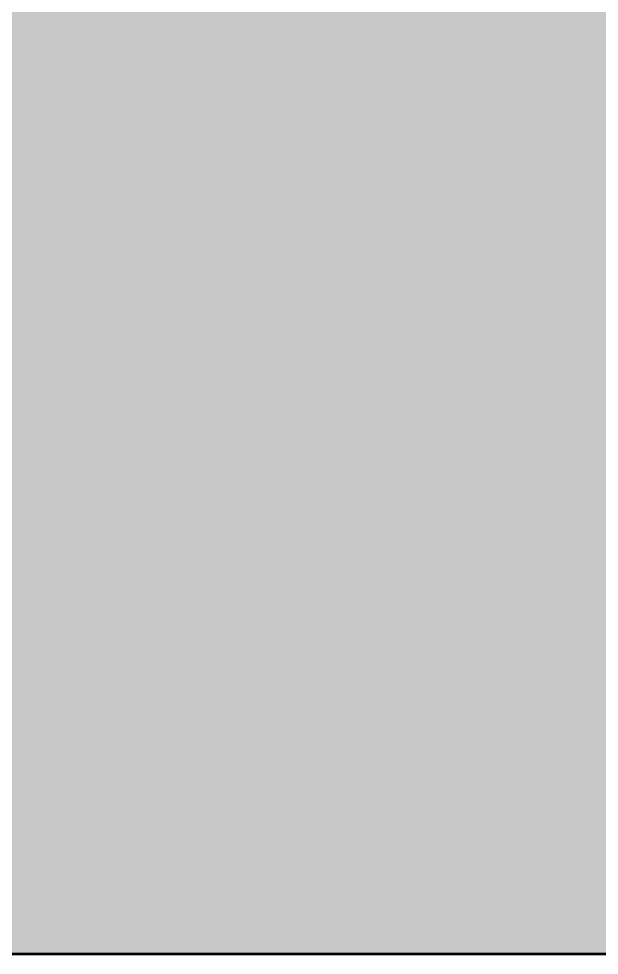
# Model space of a CAD drawing. Header units: millimetres. Extents: x 282 to 167718, y 282 to 525318.
# Drawn here: x 33863 to 34514, y 455299 to 456348 of the extents above; entities that cross this region are included whole.
import ezdxf

# ---------------------------------------------------------------- set-up
doc = ezdxf.new("R2010")
doc.units = ezdxf.units.MM
doc.layers.add('MODULE_ART', color=7, linetype='Continuous')
doc.layers.add('TANK', color=7, linetype='Continuous')

# ---------------------------------------------------------------- blocks, each defined once
blk = doc.blocks.new('atlancube_face')
at = {"true_color": 0x000000}
blk.add_solid([(-1.8, -1.8), (1151.8, -1.8), (-1.8, 781.8), (1151.8, 781.8)], dxfattribs=at)

msp = doc.modelspace()

# ---------------------------------------------------------------- linework, layer by layer
at = {"layer": 'TANK', "lineweight": 53}
msp.add_lwpolyline([(31600, 455300.7), (98300, 455300.7), (98300, 457290.7), (31600, 457290.7)], close=True, dxfattribs=at)

# ---------------------------------------------------------------- block references
at = {"layer": 'MODULE_ART'}
for p in [(32750, 456080.7), (33900, 456080.7), (32750, 455300.7), (33900, 455300.7)]:
    msp.add_blockref('atlancube_face', p, dxfattribs=at)

doc.saveas('drawing.dxf')
